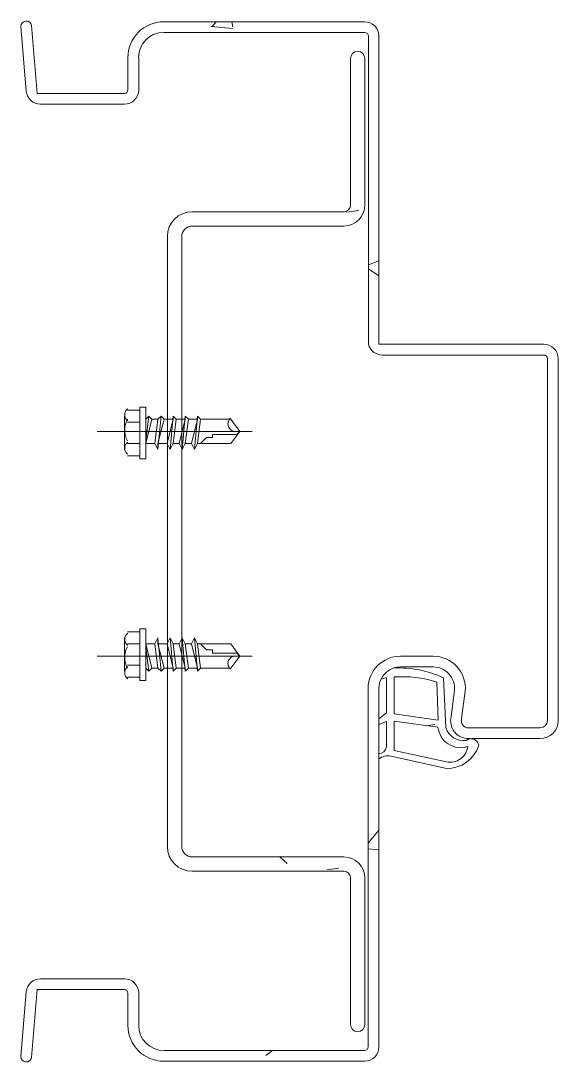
# Model space of a CAD drawing. Header units: metres. Extents: x -10 to 65, y -12 to 134.
import ezdxf

# ---------------------------------------------------------------- set-up
doc = ezdxf.new("R2010")
doc.units = ezdxf.units.M
doc.layers.add('A-DETL-GENF', color=92, linetype='Continuous', lineweight=18)
doc.layers.add('STANDARD', color=250, linetype='Continuous', lineweight=25)
pattern_1 = [(50, (13179.317, 484.963), (36.4365, -3.18771), [3.81, -41.91]), (355, (13179.317, 484.963), (-7.04845, 38.21172), [3.048, -33.528]), (100.451, (13182.353, 484.698), (29.38857, 35.02294), [3.238, -35.618]), (46.184, (13179.317, 495.123), (54.21606, -8.40837), [5.715, -62.865]), (96.636, (13183.834, 494.423), (47.4805, 49.48544), [4.857, -53.427]), (351.184, (13179.317, 495.123), (47.48106, 49.4846), [4.572, -50.292]), (21, (13184.397, 492.583), (30.322646, -20.4528), [3.81, -41.91]), (326, (13184.397, 492.583), (12.3607, 36.83788), [3.048, -33.528]), (71.451, (13186.923, 490.88), (42.683285, 16.38389), [3.238, -35.618]), (37.5, (13179.317, 484.963), (0.618067, 16.91082), [1.676, -31.445, 1.676, -32.36, -33.655]), (37.5, (13179.317, 484.963), (0.618067, 16.91082), [-67.158, 1.676, -31.979]), (7.5, (13179.317, 484.963), (13.364138, 20.03578), [1.676, -17.729, 1.676, -30.683, -12.827]), (7.5, (13179.317, 484.963), (13.364138, 20.03578), [-51.765, 1.676, -11.151]), (327.5, (13167.988, 484.963), (27.118159, -1.146059), [1.676, -11.024, 1.676, -37.948, -52.578]), (327.5, (13167.988, 484.963), (27.118159, -1.146059), [-52.324, 1.676, -50.902]), (317.5, (13162.908, 484.963), (29.62579, 5.08507), [1.676, -14.834, 1.676, -24.638, -37.338]), (317.5, (13162.908, 484.963), (29.62579, 5.08507), [-42.824, 1.676, -35.662])]

# ---------------------------------------------------------------- blocks, each defined once
blk = doc.blocks.new('00 stalendeurprofiel - schroefje_dwg-4337371-00_0 Basismaterialen')
at = {"layer": 'STANDARD', "color": 10, "lineweight": 5}
for p, q in [((6.15, 79.32), (4.46, 79.32)), ((7.42, 78.48), (7, 75.09)), ((9.12, 78.48), (8.69, 73.82)), ((10.81, 78.48), (10.39, 73.82)), ((12.5, 78.48), (12.08, 73.82)), ((14.2, 78.48), (13.77, 73.82)), ((6.15, 77.63), (4.46, 77.63)), ((7.85, 78.05), (7, 74.67)), ((8.69, 78.05), (8.27, 74.67)), ((9.54, 78.05), (8.69, 74.67)), ((10.81, 78.05), (9.96, 74.67)), ((11.23, 78.05), (10.81, 74.67)), ((12.5, 78.05), (11.66, 74.67)), ((12.93, 78.05), (12.5, 74.67)), ((14.2, 78.05), (13.35, 74.67)), ((21.82, 76.36), (0.23, 76.36)), ((6.15, 74.67), (4.46, 74.67)), ((6.15, 72.97), (4.46, 72.97))]:
    blk.add_line(p, q, dxfattribs=at)
at = {"layer": 'STANDARD', "color": 10, "lineweight": 5, "flags": 128}
for points in [[(4.04, 73.82), (4.04, 76.36), (4.04, 78.48)], [(4.48, 79.52), (4.39, 79.44), (4.3, 79.35), (4.23, 79.25), (4.17, 79.15), (4.12, 79.04), (4.09, 78.92), (4.06, 78.8), (4.06, 78.67), (4.06, 78.55), (4.09, 78.43), (4.12, 78.31), (4.17, 78.2), (4.23, 78.1), (4.3, 78), (4.39, 77.91), (4.48, 77.83)], [(7, 74.24), (7, 74.67), (8.27, 74.67), (8.69, 73.82), (8.69, 74.67), (9.96, 74.67), (10.39, 73.82), (10.81, 74.67), (11.66, 74.67), (12.08, 73.82), (12.5, 74.67), (13.35, 74.67), (13.77, 73.82), (14.2, 74.67), (18.85, 74.67), (20.12, 76.36), (18.85, 78.05), (14.62, 78.05), (14.2, 78.48), (14.2, 78.05), (12.93, 78.05), (12.5, 78.48), (12.5, 78.05), (11.23, 78.05), (10.81, 78.48), (10.81, 78.05), (9.54, 78.05), (9.12, 78.48), (8.69, 78.05), (7.85, 78.05), (7.42, 78.48), (7, 78.05), (7, 76.78)], [(4.43, 78.05), (4.27, 77.69), (4.15, 77.32), (4.08, 76.94), (4.06, 76.56), (4.08, 76.17), (4.15, 75.79), (4.27, 75.42), (4.43, 75.06)], [(20.12, 76.36), (19.7, 75.94), (19.28, 75.94), (18.85, 75.94), (18.43, 75.94), (18.01, 75.94), (17.58, 75.94), (17.16, 75.94), (16.74, 75.94), (16.31, 75.94), (16.31, 75.51), (15.89, 75.51), (15.47, 75.51), (15.04, 75.09), (14.62, 74.67), (14.2, 74.67), (14.62, 78.05)], [(18.82, 78.21), (18.71, 78.1), (18.62, 77.98), (18.55, 77.85), (18.5, 77.72), (18.46, 77.57), (18.45, 77.42), (18.46, 77.27), (18.49, 77.12), (18.54, 76.98), (18.61, 76.85), (18.69, 76.73), (18.8, 76.62), (18.91, 76.53), (19.04, 76.45), (19.18, 76.4), (19.33, 76.36)], [(4.48, 74.86), (4.39, 74.78), (4.3, 74.69), (4.23, 74.6), (4.17, 74.49), (4.12, 74.38), (4.09, 74.26), (4.06, 74.14), (4.06, 74.02), (4.06, 73.89), (4.09, 73.77), (4.12, 73.66), (4.17, 73.54), (4.23, 73.44), (4.3, 73.34), (4.39, 73.25), (4.48, 73.17)]]:
    blk.add_lwpolyline(points, dxfattribs=at)
blk.add_lwpolyline([(6.15, 72.55), (7, 72.55), (7, 79.75), (6.15, 79.75)], close=True, dxfattribs=at)
blk = doc.blocks.new('00 stalendeurprofiel - 00_DI_stalendeurprofiel-3717858-00_0 Basismaterialen')
at = {"layer": 'A-DETL-GENF', "lineweight": 13}
h = blk.add_hatch(dxfattribs=at)
h.set_pattern_fill('FP_695', color=256, style=0, pattern_type=2)
h.set_pattern_definition(pattern_1)
h.paths.add_polyline_path([(-9.76, -11.59), (-9.4, -11.54), (-9.1, -11.32), (-8.95, -10.99), (-8.15, -1.5), (4.13, -1.52), (4.35, -1.65), (4.48, -1.87), (4.5, -2), (4.5, -6.5), (4.67, -7.79), (5.17, -9), (5.96, -10.04), (7, -10.83), (8.21, -11.33), (9.5, -11.5), (37.5, -11.5), (38.02, -11.43), (38.5, -11.23), (38.91, -10.91), (39.23, -10.5), (39.43, -10.02), (39.5, -9.5), (39.5, 40.5), (39.6, 41.28), (39.99, 42.11), (40.3, 42.51), (40.56, 42.78), (41.03, 43.12), (41.72, 43.4), (42.5, 43.5), (47.06, 43.5), (47.76, 43.42), (48.52, 43.1), (49.01, 42.77), (49.49, 42.25), (49.84, 41.63), (50.02, 40.95), (50.05, 40.24), (49.5, 35.95), (49.6, 35.31), (49.85, 34.72), (50.25, 34.22), (50.76, 33.83), (51.36, 33.58), (52.17, 33.5), (62, 33.5), (62.65, 33.59), (63.25, 33.83), (63.77, 34.23), (64.17, 34.75), (64.42, 35.35), (64.5, 36), (64.5, 86.51), (64.43, 87.03), (64.23, 87.51), (63.91, 87.93), (63.5, 88.24), (63.02, 88.44), (62.5, 88.51), (39.5, 88.51), (39.5, 131.5), (39.43, 132.02), (39.23, 132.5), (38.91, 132.91), (38.5, 133.23), (38.02, 133.43), (37.5, 133.5), (9.5, 133.5), (8.21, 133.33), (7, 132.83), (5.96, 132.04), (5.17, 131), (4.67, 129.79), (4.5, 128.5), (4.48, 123.87), (4.35, 123.65), (4.13, 123.52), (4, 123.5), (-8.15, 123.5), (-9.01, 133.16), (-9.24, 133.45), (-9.57, 133.58), (-9.94, 133.55), (-10.24, 133.35), (-10.41, 133.03), (-10.43, 132.85), (-9.68, 123.8), (-9.57, 123.32), (-9.35, 122.89), (-9.03, 122.52), (-8.63, 122.24), (-8.18, 122.06), (-7.69, 122), (4, 122), (4.52, 122.07), (5, 122.27), (5.41, 122.59), (5.73, 123), (5.93, 123.48), (6, 124), (6, 128.51), (6.12, 129.41), (6.47, 130.26), (7.02, 130.98), (7.75, 131.54), (8.6, 131.89), (9.5, 132.01), (37.66, 131.99), (37.89, 131.86), (38.02, 131.62), (38.04, 131.49), (38.04, 88.51), (38.2, 88.1), (38.44, 87.73), (38.76, 87.43), (39.13, 87.2), (39.55, 87.05), (39.99, 87), (62.63, 86.99), (62.85, 86.86), (62.98, 86.64), (63, 86.51), (62.96, 35.74), (62.86, 35.5), (62.71, 35.29), (62.5, 35.13), (62.26, 35.03), (62, 35), (51.77, 35.03), (51.36, 35.23), (51.08, 35.6), (51, 36.06), (51.04, 36.29), (51.54, 40.13), (51.5, 41.19), (51.22, 42.21), (50.7, 43.14), (49.99, 43.92), (49.11, 44.51), (48.11, 44.87), (47.06, 45), (42.5, 45), (41.34, 44.85), (40.25, 44.4), (39.32, 43.68), (38.6, 42.75), (38.15, 41.66), (38, 40.5), (37.98, -9.63), (37.85, -9.85), (37.63, -9.98), (37.5, -10), (9.5, -10), (8.59, -9.88), (7.75, -9.53), (7.03, -8.97), (6.47, -8.25), (6.12, -7.41), (6, -6.5), (6, -2), (5.93, -1.48), (5.73, -1), (5.41, -0.59), (5, -0.27), (4.52, -0.07), (4, 0), (-7.69, 0), (-8.18, -0.06), (-8.63, -0.24), (-9.03, -0.52), (-9.35, -0.89), (-9.57, -1.32), (-9.68, -1.8), (-10.41, -11.03), (-10.24, -11.35), (-9.94, -11.55)])
h = blk.add_hatch(dxfattribs=at)
h.set_pattern_fill('FP_695', color=256, style=0, pattern_type=2)
h.set_pattern_definition(pattern_1)
h.paths.add_polyline_path([(36.54, -7.36), (36.8, -7.33), (37.04, -7.23), (37.25, -7.07), (37.41, -6.86), (37.51, -6.62), (37.54, -6.36), (37.54, 14.05), (37.44, 14.82), (37.15, 15.53), (36.68, 16.14), (36.07, 16.61), (35.36, 16.9), (34.6, 17), (13.09, 17.05), (12.74, 17.2), (12.43, 17.43), (12.2, 17.74), (12.05, 18.09), (12, 18.47), (12.05, 103.91), (12.2, 104.26), (12.43, 104.57), (12.74, 104.8), (13.09, 104.95), (13.47, 105), (34.6, 105), (35.36, 105.1), (36.07, 105.39), (36.68, 105.86), (37.15, 106.47), (37.44, 107.18), (37.54, 107.95), (37.51, 128.62), (37.41, 128.86), (37.25, 129.07), (37.04, 129.23), (36.8, 129.33), (36.54, 129.36), (36.29, 129.33), (36.04, 129.23), (35.84, 129.07), (35.68, 128.86), (35.58, 128.62), (35.54, 128.36), (35.51, 107.7), (35.42, 107.47), (35.27, 107.28), (35.07, 107.13), (34.84, 107.03), (34.6, 107), (13.47, 107), (12.57, 106.88), (11.74, 106.53), (11.02, 105.98), (10.47, 105.26), (10.12, 104.43), (10, 103.53), (10, 18.47), (10.12, 17.57), (10.47, 16.74), (11.02, 16.02), (11.74, 15.47), (12.57, 15.12), (13.47, 15), (34.84, 14.97), (35.07, 14.87), (35.27, 14.72), (35.42, 14.53), (35.51, 14.3), (35.54, 14.05), (35.58, -6.62), (35.68, -6.86), (35.84, -7.07), (36.04, -7.23), (36.29, -7.33)])
h = blk.add_hatch(dxfattribs=at)
h.set_pattern_fill('FP_695', color=256, style=0, pattern_type=2)
h.set_pattern_definition(pattern_1)
h.paths.add_polyline_path([(48.93, 29.35), (50.11, 29.47), (51.21, 29.89), (52.17, 30.58), (52.92, 31.5), (53.41, 32.57), (53.33, 32.84), (53.18, 33.08), (52.97, 33.27), (52.73, 33.41), (52.45, 33.47), (52.17, 33.47), (51.9, 33.39), (51.66, 33.25), (51.05, 33.23), (50.46, 33.35), (49.91, 33.61), (49.44, 34), (49.08, 34.48), (48.84, 35.04), (48.52, 41.99), (45.14, 43.08), (41.59, 43.36), (41.03, 43.12), (40.54, 42.77), (40.12, 42.33), (39.81, 41.82), (40.56, 42.05), (40.56, 37.08), (39.5, 36.28), (39.5, 35.46), (40.56, 35.89), (40.5, 32.1), (40.38, 31.87), (40.21, 31.68), (40, 31.55), (39.75, 31.47), (39.5, 31.45), (39.5, 30.66), (39.88, 30.9), (40.3, 31.05), (40.74, 31.11), (41.19, 31.08)])
h.paths.add_polyline_path([(49.51, 30.22), (48.92, 30.28), (41.61, 31.87), (41.61, 35.93), (47.73, 35.09), (47.92, 34.3), (48.3, 33.59), (48.85, 32.99), (49.53, 32.55), (50.29, 32.3), (51.1, 32.24), (51.9, 32.38), (51.76, 31.82), (51.49, 31.3), (51.1, 30.86), (50.63, 30.52), (50.08, 30.31)])
h.paths.add_polyline_path([(47.76, 36.09), (41.61, 36.94), (41.61, 42.1), (44.62, 42.03), (47.56, 41.37)])
at = {"layer": 'A-DETL-GENF'}
for p, q in [((-10.43, 132.85), (-9.68, 123.8)), ((-8.15, 123.5), (-8.95, 132.99)), ((37.5, 133.5), (9.5, 133.5)), ((9.5, 132.01), (37.52, 132.01)), ((38.04, 131.49), (38.04, 88.51)), ((39.5, 88.51), (39.5, 131.5)), ((4.5, 128.5), (4.5, 124)), ((6, 124), (6, 128.51)), ((35.54, 128.36), (35.54, 107.95)), ((37.54, 107.95), (37.54, 128.36)), ((4, 123.5), (-8.15, 123.5)), ((-7.69, 122), (4, 122)), ((34.6, 107), (13.47, 107)), ((13.47, 105), (34.6, 105)), ((10, 103.53), (10, 18.47)), ((12, 18.47), (12, 103.53)), ((62.5, 88.51), (39.5, 88.51)), ((39.99, 87), (62.5, 87)), ((63, 86.51), (63, 36)), ((64.5, 36), (64.5, 86.51)), ((47.06, 45), (42.5, 45)), ((42.5, 43.5), (47.06, 43.5)), ((39.81, 41.82), (40.56, 42.05)), ((40.56, 42.05), (40.56, 37.08)), ((41.61, 36.94), (41.61, 42.1)), ((47.56, 41.37), (47.76, 36.09)), ((48.84, 35.04), (48.52, 41.99)), ((38, 40.5), (38, -9.5)), ((39.5, 36.28), (39.5, 40.5)), ((50.05, 40.24), (49.57, 36.59)), ((51.04, 36.29), (51.54, 40.13)), ((40.56, 37.08), (39.5, 36.28)), ((47.76, 36.09), (41.61, 36.94)), ((39.5, 36.28), (39.5, 35.46)), ((39.5, 35.46), (40.56, 35.89)), ((39.5, 31.45), (39.5, 35.46)), ((40.56, 35.89), (40.56, 32.34)), ((41.61, 31.87), (41.61, 35.93)), ((41.61, 35.93), (47.73, 35.09)), ((62, 35), (52, 35)), ((52, 33.5), (52.17, 33.5)), ((52.45, 33.5), (62, 33.5)), ((39.5, 31.45), (39.5, 30.66)), ((39.5, -9.5), (39.5, 30.66)), ((41.19, 31.08), (48.93, 29.35)), ((48.92, 30.28), (41.61, 31.87)), ((34.6, 17), (13.47, 17)), ((13.47, 15), (34.6, 15)), ((35.54, 14.05), (35.54, -6.36)), ((37.54, -6.36), (37.54, 14.05)), ((4, 0), (-7.69, 0)), ((-9.68, -1.8), (-10.43, -10.85)), ((-8.95, -10.99), (-8.15, -1.5)), ((-8.15, -1.5), (4, -1.5)), ((4.5, -2), (4.5, -6.5)), ((6, -6.5), (6, -2)), ((37.5, -10), (9.5, -10)), ((9.5, -11.5), (37.5, -11.5))]:
    blk.add_line(p, q, dxfattribs=at)
for centre, radius, start, end in [((-9.68, 132.84), 0.75, 11.2589, 179.7204), ((9.5, 128.5), 5, 90, 180), ((37.5, 131.5), 2, 360, 90), ((9.5, 128.51), 3.51, 90, 180), ((37.52, 131.49), 0.521, 0, 90), ((36.54, 128.36), 1, 0, 180), ((-7.69, 124), 2, 185.716, 270), ((4, 124), 0.5, 270, 0), ((4, 124), 2, 270, 0), ((34.6, 107.95), 2.95, 270, 0), ((34.6, 107.95), 0.947, 270, 0), ((13.47, 103.53), 3.47, 90, 180), ((13.47, 103.53), 1.47, 90, 180), ((39.99, 89.02), 2.01, 194.4775, 270), ((62.5, 86.51), 2, 360, 90), ((62.5, 86.51), 0.497, 360, 90), ((42.5, 40.5), 4.5, 90, 180), ((47.06, 40.5), 4.5, 355.2315, 90), ((42.5, 40.5), 3, 107.6691, 153.9187), ((42.5, 40.5), 3, 131.1059, 135), ((42.5, 40.5), 3, 90, 107.7801), ((42.18, 28.1), 15.27, 65.4755, 92.2297), ((42.74, 26.89), 15.26, 71.5986, 94.2488), ((47.06, 40.5), 3, 355, 90), ((42.5, 40.5), 3, 150, 180), ((52, 36), 2.5, 166.2944, 270), ((50.92, 35.45), 3.21, 186.4336, 287.5981), ((51.27, 35.75), 2.53, 196.2464, 278.7141), ((52, 36), 1, 163.3742, 270), ((62, 36), 0.999, 270, 0), ((62, 36), 2.5, 270, 360), ((52.34, 32.39), 1.09, 9.8394, 128.2101), ((39.57, 32.44), 0.992, 265.8031, 354.1969), ((49.45, 32.69), 2.47, 257.7399, 352.9119), ((49.05, 33.91), 4.57, 268.5303, 342.9296), ((40.82, 28.93), 2.18, 80.2346, 127.4003), ((13.47, 18.47), 3.47, 180, 270), ((13.47, 18.47), 1.47, 180, 270), ((34.6, 14.05), 2.95, 360, 90), ((34.6, 14.05), 0.947, 360, 90), ((-7.69, -2), 2, 90, 174.2894), ((4, -2), 2, 360, 90), ((4, -2), 0.5, 0, 90), ((9.5, -6.5), 5, 180, 270), ((9.5, -6.5), 3.5, 180, 270), ((36.54, -6.36), 1, 180, 360), ((37.5, -9.5), 0.5, 270, 0), ((37.5, -9.5), 2, 270, 0), ((-9.68, -10.84), 0.75, 180.2796, 348.7411)]:
    blk.add_arc(centre, radius, start, end, dxfattribs=at)
blk.add_blockref('00 stalendeurprofiel - schroefje_dwg-4337371-00_0 Basismaterialen', (0, 0))
at = {"extrusion": (0, 0, -1), "zscale": -1, "rotation": 180}
blk.add_blockref('00 stalendeurprofiel - schroefje_dwg-4337371-00_0 Basismaterialen', (0, 121.38), dxfattribs=at)

msp = doc.modelspace()

# ---------------------------------------------------------------- block references
msp.add_blockref('00 stalendeurprofiel - 00_DI_stalendeurprofiel-3717858-00_0 Basismaterialen', (0, 0))

doc.saveas('drawing.dxf')
